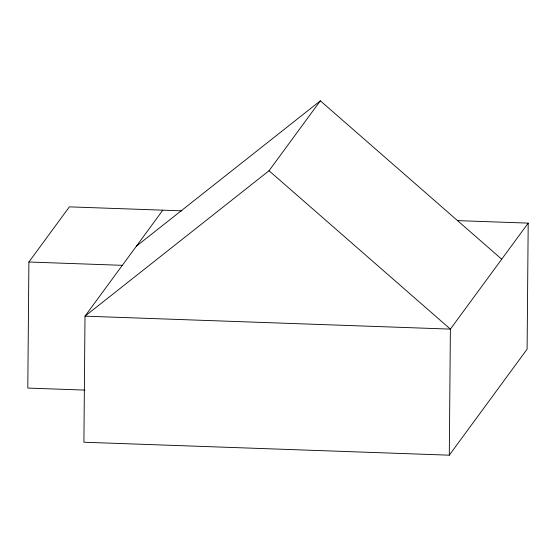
<?xml version="1.0" encoding="UTF-8"?>
<svg xmlns="http://www.w3.org/2000/svg" width="556" height="556" viewBox="0 0 556 556"><rect width="100%" height="100%" fill="white"/><g stroke="black" fill="none" stroke-linecap="round" stroke-linejoin="round"><path stroke-width="0.83" d="M181.895 210.849L69.389 206.86L28.898 262.015L27.8 388.074L84.894 390.097M162.818 210.175L85.005 316.162L83.907 442.228L449.29 455.183L450.388 329.117L528.2 223.123L457.317 220.614M528.2 223.123L527.102 349.189L449.29 455.183M269.028 170.741L450.388 329.117L85.005 316.162L269.028 170.741L320.353 100.817L501.714 259.2M136.331 246.245L320.353 100.817M28.898 262.015L122.334 265.323"/></g></svg>
